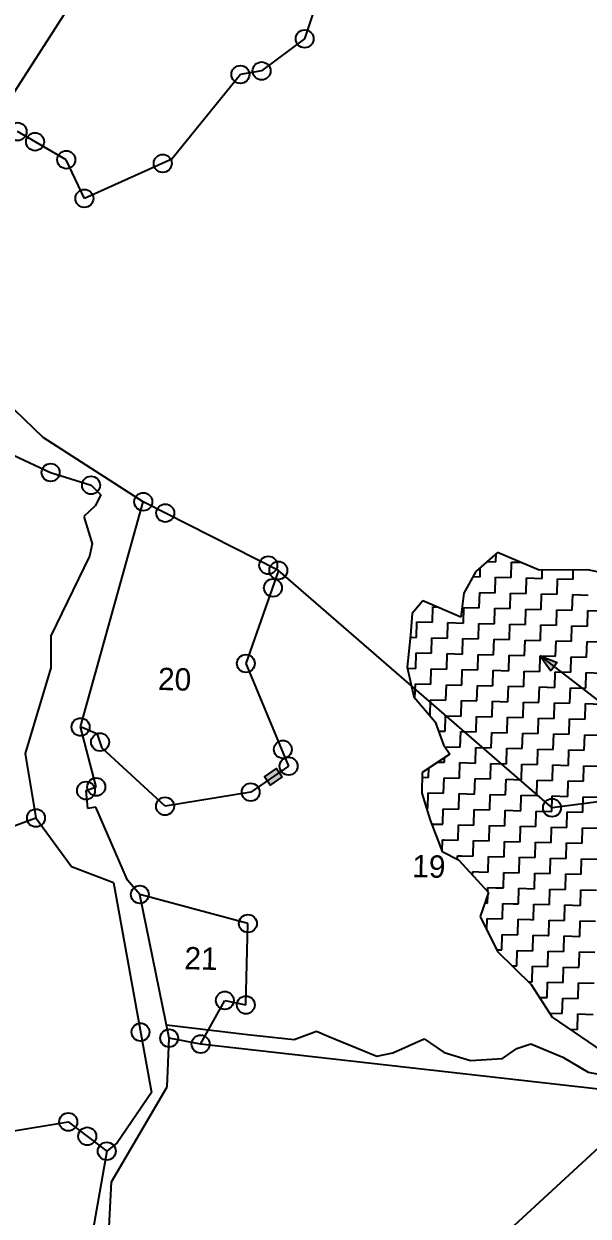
# Model space of a CAD drawing. Header units: metres. Extents: x 281189 to 282836, y 2087081 to 2088995.
# Drawn here: x 281948.6 to 282171.3, y 2087407.7 to 2087877.9 of the extents above; entities that cross this region are included whole.
import ezdxf
from ezdxf.enums import TextEntityAlignment as Align

# ---------------------------------------------------------------- set-up
doc = ezdxf.new("R2010")
doc.units = ezdxf.units.M
for name, color, linetype in [('LINE_WATER', 4, 'Continuous'), ('POLY_HATCH', 12, 'Continuous'), ('POLY_PARCEL', 6, 'Continuous'), ('POLY_WATER', 4, 'Continuous'), ('TEXT_PARCEL', 7, 'Continuous'), ('V_BOUND_LINE', 7, 'Continuous')]:
    doc.layers.add(name, color=color, linetype=linetype)
doc.styles.add('TEXT_MAP', font='')
doc.styles.get('TEXT_MAP').set_extended_font_data('Kruti Dev 050')

msp = doc.modelspace()

# ---------------------------------------------------------------- hatches: boundary and pattern name
h = msp.add_hatch(color=256)
h.paths.add_polyline_path([(282157.84, 2087624.45), (282159.13, 2087626.12), (282152.37, 2087628.66)])
h.paths.add_polyline_path([(282152.37, 2087628.66), (282156.55, 2087622.78), (282157.84, 2087624.45)])
msp.add_hatch(color=256).paths.add_polyline_path([(282043.54, 2087580.94), (282045.86, 2087577.68), (282050.58, 2087581.04), (282048.26, 2087584.3)])

# ---------------------------------------------------------------- linework, layer by layer
for points in [[(282152.37, 2087628.66), (282185.31, 2087603.29)], [(282152.37, 2087628.66), (282156.55, 2087622.78)], [(282152.37, 2087628.66), (282159.13, 2087626.12)], [(282159.13, 2087626.12), (282156.55, 2087622.78)]]:
    msp.add_lwpolyline(points)
msp.add_lwpolyline([(282050.58, 2087581.04), (282045.86, 2087577.68), (282043.54, 2087580.94), (282048.26, 2087584.3)], close=True)
for centre in [(282059.43, 2087872.04), (282042.44, 2087859.36), (282034.07, 2087857.98), (281946.15, 2087835.43), (281953.02, 2087831.46), (281965.33, 2087824.36), (282003.41, 2087822.9), (281972.49, 2087809.1), (281959.17, 2087701.01), (281975.12, 2087695.98), (281995.72, 2087689.47), (282004.43, 2087685.02), (282045.08, 2087664.42), (282049.05, 2087662.39), (282046.92, 2087655.52), (282036.23, 2087625.68), (281970.98, 2087600.64), (281978.7, 2087594.68), (282050.83, 2087591.82), (282053.09, 2087585.19), (281977.19, 2087577.01), (281973.14, 2087575.57), (282038.13, 2087574.94), (282004.35, 2087569.4), (282157.06, 2087568.79), (281953.39, 2087564.75), (281994.38, 2087534.58), (282037.03, 2087523.14), (282027.93, 2087492.8), (282036.23, 2087491.01), (281994.64, 2087480.31), (282005.96, 2087477.92), (282018.37, 2087475.58), (281966.12, 2087444.91), (281973.62, 2087439.22), (281981.33, 2087433.36)]:
    msp.add_circle(centre, 3.54)
at = {"layer": 'LINE_WATER'}
for p, q in [((282004.88, 2087483.22), (282036.88, 2087479.34)), ((282036.88, 2087479.34), (282055.35, 2087477.44)), ((282055.35, 2087477.44), (282064.1, 2087480.69)), ((282064.1, 2087480.69), (282068.97, 2087478.54)), ((282068.97, 2087478.54), (282087.86, 2087470.85)), ((282094.26, 2087472.14), (282106.54, 2087477.61)), ((282106.54, 2087477.61), (282114.5, 2087472.21)), ((282137.58, 2087469.91), (282143.18, 2087473.81)), ((282143.18, 2087473.81), (282148.72, 2087475.7)), ((282148.72, 2087475.7), (282161.31, 2087470.47)), ((282087.86, 2087470.85), (282094.26, 2087472.14)), ((282114.5, 2087472.21), (282124.84, 2087469.07)), ((282124.84, 2087469.07), (282137.58, 2087469.91)), ((282161.31, 2087470.47), (282171.29, 2087464.45)), ((282171.29, 2087464.45), (282178.77, 2087463.11))]:
    msp.add_line(p, q, dxfattribs=at)
at = {"layer": 'POLY_HATCH'}
for p, q in [((282135.52, 2087669.51), (282127.06, 2087661.95)), ((282152.03, 2087662.53), (282135.52, 2087669.51)), ((282127.06, 2087661.95), (282122.3, 2087653.48)), ((282171.24, 2087662.56), (282152.03, 2087662.53)), ((282187.33, 2087659.13), (282171.24, 2087662.56)), ((282122.3, 2087653.48), (282121.05, 2087643.91)), ((282106.05, 2087650.35), (282101.88, 2087645.4)), ((282121.05, 2087643.91), (282106.05, 2087650.35)), ((282101.88, 2087645.4), (282101.16, 2087636.83)), ((282101.16, 2087636.83), (282099.84, 2087624.23)), ((282099.84, 2087624.23), (282102.58, 2087612.54)), ((282102.58, 2087612.54), (282110.93, 2087602.73)), ((282110.93, 2087602.73), (282114.24, 2087593.55)), ((282116.68, 2087589.96), (282105.88, 2087582.65)), ((282114.24, 2087593.55), (282116.68, 2087589.96)), ((282105.88, 2087582.65), (282105.68, 2087574.57)), ((282105.68, 2087574.57), (282108.96, 2087563.88)), ((282108.96, 2087563.88), (282113.73, 2087551.5)), ((282113.73, 2087551.5), (282120.22, 2087548.3)), ((282120.22, 2087548.3), (282132.04, 2087535.38)), ((282132.04, 2087535.38), (282128.77, 2087525.86)), ((282128.77, 2087525.86), (282135.5, 2087512.05)), ((282135.5, 2087512.05), (282148.83, 2087499.09)), ((282148.83, 2087499.09), (282157.11, 2087486.25)), ((282157.11, 2087486.25), (282176.99, 2087472.62))]:
    msp.add_line(p, q, dxfattribs=at)
at = {"layer": 'POLY_HATCH', "linetype": 'Continuous'}
for p, q in [((282131.5, 2087665.91), (282134.93, 2087665.83)), ((282134.93, 2087665.83), (282135.01, 2087669.05)), ((282140.89, 2087659.56), (282141.05, 2087665.67)), ((282141.05, 2087665.67), (282144.81, 2087665.58)), ((282128.66, 2087659.86), (282128.75, 2087663.46)), ((282153.13, 2087659.25), (282153.21, 2087662.53)), ((282165.37, 2087658.95), (282165.46, 2087662.55)), ((282125.92, 2087659.93), (282128.66, 2087659.86)), ((282134.62, 2087653.59), (282134.78, 2087659.71)), ((282134.78, 2087659.71), (282140.89, 2087659.56)), ((282146.86, 2087653.29), (282147.01, 2087659.4)), ((282147.01, 2087659.4), (282153.13, 2087659.25)), ((282159.1, 2087652.98), (282159.25, 2087659.1)), ((282159.25, 2087659.1), (282165.37, 2087658.95)), ((282128.35, 2087647.62), (282128.51, 2087653.74)), ((282128.51, 2087653.74), (282134.62, 2087653.59)), ((282140.59, 2087647.32), (282140.74, 2087653.44)), ((282140.74, 2087653.44), (282146.86, 2087653.29)), ((282152.83, 2087647.01), (282152.98, 2087653.13)), ((282152.98, 2087653.13), (282159.1, 2087652.98)), ((282165.07, 2087646.71), (282165.22, 2087652.83)), ((282165.22, 2087652.83), (282171.34, 2087652.68)), ((282109.85, 2087641.96), (282110, 2087648.08)), ((282110, 2087648.08), (282111.42, 2087648.04)), ((282122.08, 2087641.65), (282122.24, 2087647.77)), ((282122.24, 2087647.77), (282128.35, 2087647.62)), ((282134.32, 2087641.35), (282134.47, 2087647.47)), ((282134.47, 2087647.47), (282140.59, 2087647.32)), ((282146.56, 2087641.05), (282146.71, 2087647.17)), ((282146.71, 2087647.17), (282152.83, 2087647.01)), ((282158.8, 2087640.74), (282158.95, 2087646.86)), ((282158.95, 2087646.86), (282165.07, 2087646.71)), ((282171.03, 2087640.44), (282171.18, 2087646.56)), ((282171.18, 2087646.56), (282177.3, 2087646.41)), ((282103.58, 2087635.99), (282103.73, 2087642.11)), ((282103.73, 2087642.11), (282109.85, 2087641.96)), ((282115.81, 2087635.69), (282115.96, 2087641.81)), ((282115.96, 2087641.81), (282122.08, 2087641.65)), ((282128.05, 2087635.38), (282128.2, 2087641.5)), ((282128.2, 2087641.5), (282134.32, 2087641.35)), ((282140.29, 2087635.08), (282140.44, 2087641.2)), ((282140.44, 2087641.2), (282146.56, 2087641.05)), ((282152.53, 2087634.78), (282152.68, 2087640.9)), ((282152.68, 2087640.9), (282158.8, 2087640.74)), ((282164.76, 2087634.47), (282164.91, 2087640.59)), ((282164.91, 2087640.59), (282171.03, 2087640.44)), ((282101.08, 2087636.05), (282103.58, 2087635.99)), ((282109.54, 2087629.72), (282109.69, 2087635.84)), ((282109.69, 2087635.84), (282115.81, 2087635.69)), ((282121.78, 2087629.42), (282121.93, 2087635.54)), ((282121.93, 2087635.54), (282128.05, 2087635.38)), ((282134.02, 2087629.11), (282134.17, 2087635.23)), ((282134.17, 2087635.23), (282140.29, 2087635.08)), ((282146.25, 2087628.81), (282146.41, 2087634.93)), ((282146.41, 2087634.93), (282152.53, 2087634.78)), ((282158.49, 2087628.51), (282158.64, 2087634.63)), ((282158.64, 2087634.63), (282164.76, 2087634.47)), ((282170.73, 2087628.2), (282170.88, 2087634.32)), ((282170.88, 2087634.32), (282177, 2087634.17)), ((282103.27, 2087623.75), (282103.42, 2087629.87)), ((282103.42, 2087629.87), (282109.54, 2087629.72)), ((282115.51, 2087623.45), (282115.66, 2087629.57)), ((282115.66, 2087629.57), (282121.78, 2087629.42)), ((282127.75, 2087623.15), (282127.9, 2087629.27)), ((282127.9, 2087629.27), (282134.02, 2087629.11)), ((282139.98, 2087622.84), (282140.14, 2087628.96)), ((282140.14, 2087628.96), (282146.25, 2087628.81)), ((282152.22, 2087622.54), (282152.37, 2087628.66)), ((282152.37, 2087628.66), (282158.49, 2087628.51)), ((282164.46, 2087622.24), (282164.61, 2087628.36)), ((282164.61, 2087628.36), (282170.73, 2087628.2)), ((282099.93, 2087623.84), (282103.27, 2087623.75)), ((282109.24, 2087617.48), (282109.39, 2087623.6)), ((282109.39, 2087623.6), (282115.51, 2087623.45)), ((282121.48, 2087617.18), (282121.63, 2087623.3)), ((282121.63, 2087623.3), (282127.75, 2087623.15)), ((282133.71, 2087616.88), (282133.87, 2087622.99)), ((282133.87, 2087622.99), (282139.98, 2087622.84)), ((282145.95, 2087616.57), (282146.1, 2087622.69)), ((282146.1, 2087622.69), (282152.22, 2087622.54)), ((282158.19, 2087616.27), (282158.34, 2087622.39)), ((282158.34, 2087622.39), (282164.46, 2087622.24)), ((282170.43, 2087615.97), (282170.58, 2087622.09)), ((282170.58, 2087622.09), (282176.7, 2087621.93)), ((282102.98, 2087612.07), (282103.12, 2087617.63)), ((282103.12, 2087617.63), (282109.24, 2087617.48)), ((282115.21, 2087611.21), (282115.36, 2087617.33)), ((282115.36, 2087617.33), (282121.48, 2087617.18)), ((282127.44, 2087610.91), (282127.6, 2087617.03)), ((282127.6, 2087617.03), (282133.71, 2087616.88)), ((282139.68, 2087610.61), (282139.83, 2087616.72)), ((282139.83, 2087616.72), (282145.95, 2087616.57)), ((282151.92, 2087610.3), (282152.07, 2087616.42)), ((282152.07, 2087616.42), (282158.19, 2087616.27)), ((282164.16, 2087610), (282164.31, 2087616.12)), ((282164.31, 2087616.12), (282170.43, 2087615.97)), ((282108.94, 2087605.25), (282109.09, 2087611.36)), ((282109.09, 2087611.36), (282115.21, 2087611.21)), ((282121.17, 2087604.94), (282121.33, 2087611.06)), ((282121.33, 2087611.06), (282127.44, 2087610.91)), ((282133.41, 2087604.64), (282133.56, 2087610.76)), ((282133.56, 2087610.76), (282139.68, 2087610.61)), ((282145.65, 2087604.34), (282145.8, 2087610.45)), ((282145.8, 2087610.45), (282151.92, 2087610.3)), ((282157.89, 2087604.03), (282158.04, 2087610.15)), ((282158.04, 2087610.15), (282164.16, 2087610)), ((282170.12, 2087603.73), (282170.27, 2087609.85)), ((282170.27, 2087609.85), (282176.39, 2087609.7)), ((282108.79, 2087605.25), (282108.94, 2087605.25)), ((282114.9, 2087598.98), (282115.05, 2087605.09)), ((282115.05, 2087605.09), (282121.17, 2087604.94)), ((282127.14, 2087598.67), (282127.29, 2087604.79)), ((282127.29, 2087604.79), (282133.41, 2087604.64)), ((282139.38, 2087598.37), (282139.53, 2087604.49)), ((282139.53, 2087604.49), (282145.65, 2087604.34)), ((282151.62, 2087598.07), (282151.77, 2087604.18)), ((282151.77, 2087604.18), (282157.89, 2087604.03)), ((282163.85, 2087597.76), (282164, 2087603.88)), ((282164, 2087603.88), (282170.12, 2087603.73)), ((282112.26, 2087599.04), (282114.9, 2087598.98)), ((282120.87, 2087592.7), (282121.02, 2087598.82)), ((282121.02, 2087598.82), (282127.14, 2087598.67)), ((282133.11, 2087592.4), (282133.26, 2087598.52)), ((282133.26, 2087598.52), (282139.38, 2087598.37)), ((282145.34, 2087592.1), (282145.5, 2087598.22)), ((282145.5, 2087598.22), (282151.62, 2087598.07)), ((282157.58, 2087591.79), (282157.73, 2087597.91)), ((282157.73, 2087597.91), (282163.85, 2087597.76)), ((282169.82, 2087591.49), (282169.97, 2087597.61)), ((282169.97, 2087597.61), (282176.09, 2087597.46)), ((282114.75, 2087592.86), (282120.87, 2087592.7)), ((282114.75, 2087592.81), (282114.75, 2087592.86)), ((282126.84, 2087586.43), (282126.99, 2087592.55)), ((282126.99, 2087592.55), (282133.11, 2087592.4)), ((282139.07, 2087586.13), (282139.23, 2087592.25)), ((282139.23, 2087592.25), (282145.34, 2087592.1)), ((282151.31, 2087585.83), (282151.46, 2087591.95)), ((282151.46, 2087591.95), (282157.58, 2087591.79)), ((282163.55, 2087585.52), (282163.7, 2087591.64)), ((282163.7, 2087591.64), (282169.82, 2087591.49)), ((282112.02, 2087586.8), (282114.6, 2087586.74)), ((282114.6, 2087586.74), (282114.65, 2087588.58)), ((282120.57, 2087580.47), (282120.72, 2087586.59)), ((282120.72, 2087586.59), (282126.84, 2087586.43)), ((282132.8, 2087580.16), (282132.96, 2087586.28)), ((282132.96, 2087586.28), (282139.07, 2087586.13)), ((282145.04, 2087579.86), (282145.19, 2087585.98)), ((282145.19, 2087585.98), (282151.31, 2087585.83)), ((282157.28, 2087579.56), (282157.43, 2087585.68)), ((282157.43, 2087585.68), (282163.55, 2087585.52)), ((282169.52, 2087579.25), (282169.67, 2087585.37)), ((282169.67, 2087585.37), (282175.79, 2087585.22)), ((282105.84, 2087580.83), (282108.33, 2087580.77)), ((282108.33, 2087580.77), (282108.42, 2087584.36)), ((282114.3, 2087574.5), (282114.45, 2087580.62)), ((282114.45, 2087580.62), (282120.57, 2087580.47)), ((282126.53, 2087574.2), (282126.69, 2087580.32)), ((282126.69, 2087580.32), (282132.8, 2087580.16)), ((282138.77, 2087573.89), (282138.92, 2087580.01)), ((282138.92, 2087580.01), (282145.04, 2087579.86)), ((282151.01, 2087573.59), (282151.16, 2087579.71)), ((282151.16, 2087579.71), (282157.28, 2087579.56)), ((282163.25, 2087573.29), (282163.4, 2087579.41)), ((282163.4, 2087579.41), (282169.52, 2087579.25)), ((282108.03, 2087568.53), (282108.18, 2087574.65)), ((282108.18, 2087574.65), (282114.3, 2087574.5)), ((282120.26, 2087568.23), (282120.42, 2087574.35)), ((282120.42, 2087574.35), (282126.53, 2087574.2)), ((282132.5, 2087567.93), (282132.65, 2087574.05)), ((282132.65, 2087574.05), (282138.77, 2087573.89)), ((282144.74, 2087567.62), (282144.89, 2087573.74)), ((282144.89, 2087573.74), (282151.01, 2087573.59)), ((282156.98, 2087567.32), (282157.13, 2087573.44)), ((282157.13, 2087573.44), (282163.25, 2087573.29)), ((282169.21, 2087567.02), (282169.36, 2087573.14)), ((282169.36, 2087573.14), (282175.48, 2087572.98)), ((282107.53, 2087568.55), (282108.03, 2087568.53)), ((282113.99, 2087562.26), (282114.14, 2087568.38)), ((282114.14, 2087568.38), (282120.26, 2087568.23)), ((282126.23, 2087561.96), (282126.38, 2087568.08)), ((282126.38, 2087568.08), (282132.5, 2087567.93)), ((282138.47, 2087561.66), (282138.62, 2087567.78)), ((282138.62, 2087567.78), (282144.74, 2087567.62)), ((282150.71, 2087561.35), (282150.86, 2087567.47)), ((282150.86, 2087567.47), (282156.98, 2087567.32)), ((282162.94, 2087561.05), (282163.09, 2087567.17)), ((282163.09, 2087567.17), (282169.21, 2087567.02)), ((282109.54, 2087562.37), (282113.99, 2087562.26)), ((282119.96, 2087555.99), (282120.11, 2087562.11)), ((282120.11, 2087562.11), (282126.23, 2087561.96)), ((282132.2, 2087555.69), (282132.35, 2087561.81)), ((282132.35, 2087561.81), (282138.47, 2087561.66)), ((282144.43, 2087555.39), (282144.59, 2087561.5)), ((282144.59, 2087561.5), (282150.71, 2087561.35)), ((282156.67, 2087555.08), (282156.82, 2087561.2)), ((282156.82, 2087561.2), (282162.94, 2087561.05)), ((282168.91, 2087554.78), (282169.06, 2087560.9)), ((282169.06, 2087560.9), (282175.18, 2087560.75)), ((282113.73, 2087551.51), (282113.84, 2087556.14)), ((282113.84, 2087556.14), (282114.44, 2087556.13)), ((282114.44, 2087556.13), (282119.96, 2087555.99)), ((282125.93, 2087549.72), (282126.08, 2087555.84)), ((282126.08, 2087555.84), (282132.2, 2087555.69)), ((282138.16, 2087549.42), (282138.32, 2087555.54)), ((282138.32, 2087555.54), (282144.43, 2087555.39)), ((282150.4, 2087549.12), (282150.55, 2087555.23)), ((282150.55, 2087555.23), (282156.67, 2087555.08)), ((282162.64, 2087548.81), (282162.79, 2087554.93)), ((282162.79, 2087554.93), (282168.91, 2087554.78)), ((282119.78, 2087548.52), (282119.81, 2087549.87)), ((282119.81, 2087549.87), (282121.28, 2087549.84)), ((282121.28, 2087549.84), (282125.93, 2087549.72)), ((282131.89, 2087543.45), (282132.05, 2087549.57)), ((282132.05, 2087549.57), (282138.16, 2087549.42)), ((282144.13, 2087543.15), (282144.28, 2087549.27)), ((282144.28, 2087549.27), (282150.4, 2087549.12)), ((282156.37, 2087542.85), (282156.52, 2087548.96)), ((282156.52, 2087548.96), (282162.64, 2087548.81)), ((282168.61, 2087542.54), (282168.76, 2087548.66)), ((282168.76, 2087548.66), (282174.88, 2087548.51)), ((282125.74, 2087542.27), (282125.78, 2087543.6)), ((282125.78, 2087543.6), (282128.12, 2087543.55)), ((282128.12, 2087543.55), (282131.89, 2087543.45)), ((282137.86, 2087537.18), (282138.01, 2087543.3)), ((282138.01, 2087543.3), (282144.13, 2087543.15)), ((282150.1, 2087536.88), (282150.25, 2087543)), ((282150.25, 2087543), (282156.37, 2087542.85)), ((282162.34, 2087536.58), (282162.49, 2087542.69)), ((282162.49, 2087542.69), (282168.61, 2087542.54)), ((282131.59, 2087531.21), (282131.67, 2087534.3)), ((282131.7, 2087535.74), (282131.74, 2087537.33)), ((282131.74, 2087537.33), (282134.95, 2087537.25)), ((282134.95, 2087537.25), (282137.86, 2087537.18)), ((282143.83, 2087530.91), (282143.98, 2087537.03)), ((282143.98, 2087537.03), (282150.1, 2087536.88)), ((282156.07, 2087530.61), (282156.22, 2087536.73)), ((282156.22, 2087536.73), (282162.34, 2087536.58)), ((282168.3, 2087530.3), (282168.45, 2087536.42)), ((282168.45, 2087536.42), (282174.57, 2087536.27)), ((282130.62, 2087531.24), (282131.59, 2087531.21)), ((282137.56, 2087524.94), (282137.71, 2087531.06)), ((282137.71, 2087531.06), (282141.79, 2087530.96)), ((282141.79, 2087530.96), (282143.83, 2087530.91)), ((282149.8, 2087524.64), (282149.95, 2087530.76)), ((282149.95, 2087530.76), (282156.07, 2087530.61)), ((282162.03, 2087524.34), (282162.18, 2087530.46)), ((282162.18, 2087530.46), (282168.3, 2087530.3)), ((282131.33, 2087520.61), (282131.44, 2087525.1)), ((282131.44, 2087525.1), (282137.56, 2087524.94)), ((282143.53, 2087518.67), (282143.68, 2087524.79)), ((282143.68, 2087524.79), (282148.62, 2087524.67)), ((282148.62, 2087524.67), (282149.8, 2087524.64)), ((282155.76, 2087518.37), (282155.91, 2087524.49)), ((282155.91, 2087524.49), (282162.03, 2087524.34)), ((282168, 2087518.07), (282168.15, 2087524.19)), ((282168.15, 2087524.19), (282174.27, 2087524.03)), ((282137.25, 2087512.71), (282137.41, 2087518.83)), ((282137.41, 2087518.83), (282143.53, 2087518.67)), ((282149.49, 2087512.4), (282149.64, 2087518.52)), ((282149.64, 2087518.52), (282155.46, 2087518.38)), ((282155.46, 2087518.38), (282155.76, 2087518.37)), ((282161.74, 2087512.6), (282161.88, 2087518.22)), ((282161.88, 2087518.22), (282168, 2087518.07)), ((282135.16, 2087512.76), (282137.25, 2087512.71)), ((282143.22, 2087506.44), (282143.37, 2087512.56)), ((282143.37, 2087512.56), (282149.49, 2087512.4)), ((282155.46, 2087506.13), (282155.61, 2087512.25)), ((282155.61, 2087512.25), (282161.73, 2087512.1)), ((282161.73, 2087512.1), (282161.74, 2087512.6)), ((282167.73, 2087507.09), (282167.85, 2087511.95)), ((282167.85, 2087511.95), (282173.97, 2087511.8)), ((282141.23, 2087506.49), (282143.22, 2087506.44)), ((282149.19, 2087500.17), (282149.34, 2087506.28)), ((282149.34, 2087506.28), (282155.46, 2087506.13)), ((282161.43, 2087499.86), (282161.58, 2087505.98)), ((282161.58, 2087505.98), (282167.7, 2087505.83)), ((282167.7, 2087505.83), (282167.73, 2087507.09)), ((282147.69, 2087500.2), (282149.19, 2087500.17)), ((282155.16, 2087493.9), (282155.31, 2087500.01)), ((282155.31, 2087500.01), (282161.43, 2087499.86)), ((282167.39, 2087493.59), (282167.54, 2087499.71)), ((282167.54, 2087499.71), (282173.66, 2087499.56)), ((282152.13, 2087493.97), (282155.16, 2087493.9)), ((282161.12, 2087487.63), (282161.27, 2087493.74)), ((282161.27, 2087493.74), (282167.39, 2087493.59)), ((282156.14, 2087487.75), (282161.12, 2087487.63)), ((282167.09, 2087481.36), (282167.24, 2087487.47)), ((282167.24, 2087487.47), (282173.36, 2087487.32)), ((282164.15, 2087481.43), (282167.09, 2087481.36))]:
    msp.add_line(p, q, dxfattribs=at)
at = {"layer": 'POLY_PARCEL'}
for p, q in [((282063.3, 2087883.85), (282059.43, 2087872.04)), ((282059.43, 2087872.04), (282042.44, 2087859.36)), ((282034.07, 2087857.98), (282007.03, 2087824.52)), ((282042.44, 2087859.36), (282034.07, 2087857.98)), ((281965.33, 2087824.36), (281946.15, 2087835.43)), ((281972.49, 2087809.1), (281965.33, 2087824.36)), ((282007.03, 2087824.52), (281972.49, 2087809.1)), ((282049.05, 2087662.39), (281995.72, 2087689.47)), ((282049.05, 2087662.39), (282036.23, 2087625.68)), ((282157.06, 2087568.79), (282049.05, 2087662.39)), ((282036.23, 2087625.68), (282036.23, 2087625.68)), ((282036.23, 2087625.68), (282053.09, 2087585.19)), ((281977.65, 2087597.84), (281970.98, 2087600.64)), ((281979.5, 2087592.24), (281977.65, 2087597.84)), ((282004.35, 2087569.4), (281979.5, 2087592.24)), ((282053.09, 2087585.19), (282038.13, 2087574.94)), ((282306.05, 2087587.72), (282157.06, 2087568.79)), ((282038.13, 2087574.94), (282004.35, 2087569.4)), ((281910.91, 2087549.35), (281953.39, 2087564.75)), ((282037.03, 2087523.14), (281994.38, 2087534.58)), ((282036.23, 2087491.01), (282037.03, 2087523.14)), ((282018.37, 2087475.58), (282027.93, 2087492.8)), ((282027.93, 2087492.8), (282036.23, 2087491.01)), ((282018.37, 2087475.58), (282005.96, 2087477.92)), ((282197.77, 2087455.26), (282018.37, 2087475.58)), ((282142.09, 2087404.09), (282197.77, 2087455.26)), ((281942.22, 2087440.97), (281966.12, 2087444.91)), ((281966.12, 2087444.91), (281981.33, 2087433.36))]:
    msp.add_line(p, q, dxfattribs=at)
at = {"layer": 'POLY_WATER'}
for p, q in [((281956.17, 2087714.86), (281911.76, 2087757.52)), ((281995.72, 2087689.47), (281956.17, 2087714.86)), ((281944.51, 2087707.86), (281959.17, 2087701.01)), ((281959.17, 2087701.01), (281975.12, 2087695.98)), ((281975.12, 2087695.98), (281979.04, 2087692.18)), ((281970.98, 2087600.64), (281995.72, 2087689.47)), ((281979.04, 2087692.18), (281976.77, 2087687.91)), ((281976.77, 2087687.91), (281972.34, 2087683.69)), ((281972.34, 2087683.69), (281975.54, 2087672.92)), ((281975.54, 2087672.92), (281974.5, 2087668.01)), ((281974.5, 2087668.01), (281959.19, 2087636.57)), ((281959.19, 2087636.57), (281959.19, 2087623.91)), ((281959.19, 2087623.91), (281949.08, 2087590.18)), ((281977.19, 2087577.01), (281970.98, 2087600.64)), ((281949.08, 2087590.18), (281953.39, 2087564.75)), ((281973.14, 2087575.57), (281977.19, 2087577.01)), ((281973.89, 2087568.44), (281973.14, 2087575.57)), ((281977, 2087568.99), (281973.89, 2087568.44)), ((281989.57, 2087540.26), (281977, 2087568.99)), ((281953.39, 2087564.75), (281967.44, 2087545.56)), ((281967.44, 2087545.56), (281983.98, 2087539.28)), ((281983.98, 2087539.28), (281998.94, 2087456.55)), ((281994.38, 2087534.58), (281989.57, 2087540.26)), ((282005.96, 2087477.92), (281994.38, 2087534.58)), ((282005.18, 2087458.79), (282005.96, 2087477.92)), ((281983.22, 2087421.21), (282005.18, 2087458.79)), ((281998.94, 2087456.55), (281985.43, 2087436.66)), ((281985.43, 2087436.66), (281981.33, 2087433.36)), ((281981.33, 2087433.36), (281975.21, 2087398.3)), ((281982.1, 2087400.85), (281983.22, 2087421.21))]:
    msp.add_line(p, q, dxfattribs=at)
at = {"layer": 'V_BOUND_LINE'}
msp.add_line((281971.03, 2087891.95), (281941.46, 2087845.85), dxfattribs=at)

# ---------------------------------------------------------------- texts
at = {"layer": 'TEXT_PARCEL', "style": 'TEXT_MAP'}
for s, p in [('20', (282008, 2087615.09)), ('19', (282108.36, 2087541.27)), ('21', (282018.45, 2087504.96))]:
    msp.add_text(s, height=8.814, rotation=358.5802, dxfattribs=at).set_placement(p, align=Align.CENTER)

doc.saveas('drawing.dxf')
